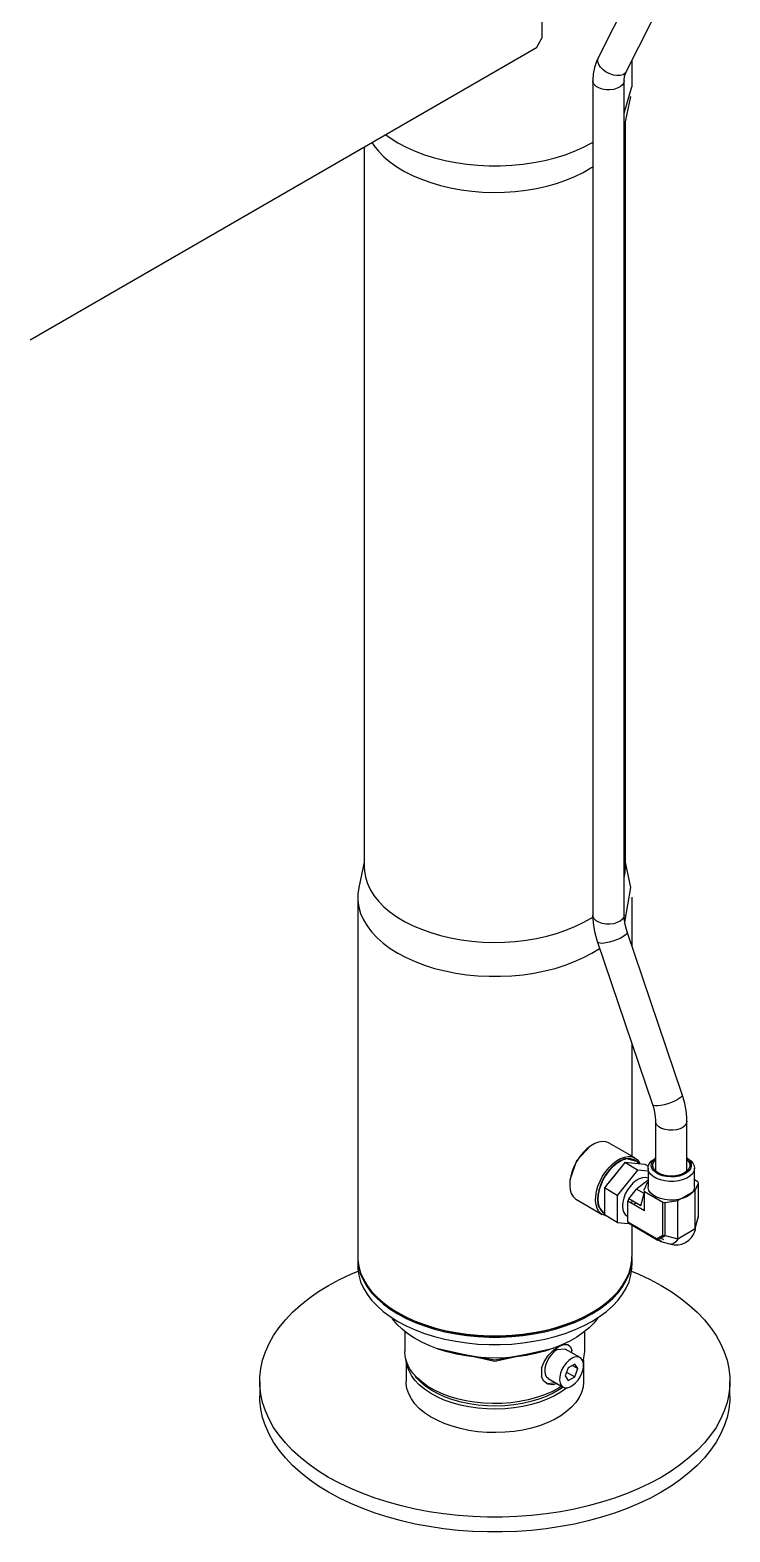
# Model space of a CAD drawing. Extents: x 0 to 258, y 0 to 184.
# Drawn here: x 93.63 to 107.02, y 49.97 to 78.72 of the extents above; entities that cross this region are included whole.
import ezdxf

# ---------------------------------------------------------------- set-up
doc = ezdxf.new("R2010")
doc.units = 0

msp = doc.modelspace()

# ---------------------------------------------------------------- linework, layer by layer
for p, q in [((103.425886, 92.113875), (103.425886, 78.559288)), ((105.719291, 80.603721), (104.503003, 78.186755)), ((105.039048, 77.917145), (106.255337, 80.333847)), ((103.319785, 78.375668), (103.425852, 78.559381)), ((103.319788, 78.375668), (93.627584, 72.780531)), ((104.431407, 77.997793), (104.40733, 77.876056)), ((104.470753, 78.115564), (104.431407, 77.997793)), ((104.503133, 78.186867), (104.470753, 78.115564)), ((104.492941, 78.15577), (104.503022, 78.186848)), ((104.494264, 78.107489), (104.492941, 78.15577)), ((104.512864, 78.055721), (104.494264, 78.107489)), ((104.547697, 78.00372), (104.512864, 78.055721)), ((104.596568, 77.954748), (104.547697, 78.00372)), ((104.656406, 77.911888), (104.596568, 77.954748)), ((104.723451, 77.877834), (104.656406, 77.911888)), ((105.012797, 77.848912), (105.039202, 77.917151)), ((105.039091, 77.917151), (105.018506, 77.888875)), ((105.14938, 77.63219), (105.14938, 78.13622)), ((104.402329, 77.717203), (104.398625, 77.744394)), ((104.398731, 77.757665), (104.398644, 77.74433)), ((104.40733, 77.876056), (104.398731, 77.757665)), ((104.398758, 77.744373), (104.398758, 61.774407)), ((104.423311, 77.675515), (104.402329, 77.717203)), ((104.461591, 77.638148), (104.423311, 77.675515)), ((104.514764, 77.607451), (104.461591, 77.638148)), ((104.793489, 77.854709), (104.723451, 77.877834)), ((104.862122, 77.843994), (104.793489, 77.854709)), ((104.925037, 77.846375), (104.862122, 77.843994)), ((104.923669, 77.629811), (104.86726, 77.601101)), ((104.965939, 77.665715), (104.923669, 77.629811)), ((104.978282, 77.861641), (104.925037, 77.846375)), ((104.991418, 77.706561), (104.965939, 77.665715)), ((105.018506, 77.888875), (104.978282, 77.861641)), ((104.998641, 77.744304), (104.991418, 77.706561)), ((104.998567, 61.774407), (104.998567, 77.744373)), ((104.998641, 77.744341), (104.999964, 77.775895)), ((104.998641, 77.126243), (105.149287, 77.632216)), ((104.999964, 77.775895), (105.012797, 77.848912)), ((104.579492, 77.585358), (104.514764, 77.607451)), ((104.651707, 77.57324), (104.579492, 77.585358)), ((104.72687, 77.571918), (104.651707, 77.57324)), ((104.800257, 77.58139), (104.72687, 77.571918)), ((104.86726, 77.601101), (104.800257, 77.58139)), ((105.004917, 76.873365), (105.128742, 77.443277)), ((104.998567, 76.847172), (105.004917, 76.873365)), ((105.024232, 62.696744), (105.024232, 76.963059)), ((100.024407, 76.473316), (100.024407, 62.696744)), ((100.17483, 76.560126), (100.209618, 76.508058)), ((100.209618, 76.508058), (100.296777, 76.398156)), ((100.438363, 76.712261), (100.521199, 76.65283)), ((100.521199, 76.65283), (100.668137, 76.560684)), ((100.668137, 76.560684), (100.827758, 76.475856)), ((100.827758, 76.475856), (100.998967, 76.398928)), ((104.049617, 76.398928), (104.220823, 76.475856)), ((104.220823, 76.475856), (104.380443, 76.560684)), ((104.380443, 76.560684), (104.398646, 76.571294)), ((100.296777, 76.398156), (100.399562, 76.292852)), ((100.399562, 76.292852), (100.517251, 76.192882)), ((100.517251, 76.192882), (100.649016, 76.098947)), ((100.998967, 76.398928), (101.180595, 76.330425)), ((101.180595, 76.330425), (101.371402, 76.270815)), ((101.371402, 76.270815), (101.570082, 76.220504)), ((101.570082, 76.220504), (101.775285, 76.179838)), ((103.273298, 76.179838), (103.478498, 76.220504)), ((103.478498, 76.220504), (103.677182, 76.270815)), ((103.677182, 76.270815), (103.867988, 76.330425)), ((103.867988, 76.330425), (104.049617, 76.398928)), ((100.649016, 76.098947), (100.793936, 76.011706)), ((100.793936, 76.011706), (100.950992, 75.931773)), ((100.950992, 75.931773), (101.119085, 75.859708)), ((101.775285, 76.179838), (101.985602, 76.149091)), ((101.985602, 76.149091), (102.199599, 76.12848)), ((102.199599, 76.12848), (102.415814, 76.118134)), ((102.415814, 76.118134), (102.632769, 76.118134)), ((102.632769, 76.118134), (102.848984, 76.12848)), ((102.848984, 76.12848), (103.062981, 76.149091)), ((103.062981, 76.149091), (103.273298, 76.179838)), ((103.885887, 75.842958), (104.056557, 75.912974)), ((104.056557, 75.912974), (104.216478, 75.990992)), ((104.216478, 75.990992), (104.364531, 76.07646)), ((104.364531, 76.07646), (104.398641, 76.098315)), ((101.119085, 75.859708), (101.297033, 75.796013)), ((101.297033, 75.796013), (101.48359, 75.741138)), ((101.48359, 75.741138), (101.677447, 75.695468)), ((101.677447, 75.695468), (101.877245, 75.659324)), ((101.877245, 75.659324), (102.081579, 75.632945)), ((102.081579, 75.632945), (102.28902, 75.616541)), ((102.28902, 75.616541), (102.498112, 75.610217)), ((102.498112, 75.610217), (102.707387, 75.614001)), ((102.707387, 75.614001), (102.915376, 75.627891)), ((102.915376, 75.627891), (103.120623, 75.651783)), ((103.120623, 75.651783), (103.321688, 75.685504)), ((103.321688, 75.685504), (103.517159, 75.728822)), ((103.517159, 75.728822), (103.705667, 75.781429)), ((103.705667, 75.781429), (103.885887, 75.842958)), ((100.024407, 62.787231), (99.919897, 62.306748)), ((100.024293, 62.696815), (100.027733, 62.621282)), ((105.017586, 62.591117), (105.024306, 62.696815)), ((105.128742, 62.306748), (105.024232, 62.787231)), ((100.027733, 62.621282), (100.047444, 62.500947)), ((100.047444, 62.500947), (100.084523, 62.381988)), ((104.998641, 62.49062), (105.017586, 62.591117)), ((99.899259, 62.117836), (99.899259, 55.238678)), ((99.919508, 62.305283), (99.901595, 62.180466)), ((99.901595, 62.180466), (99.901595, 62.05522)), ((99.919772, 62.30687), (99.919508, 62.305283)), ((100.084523, 62.381988), (100.138715, 62.265233)), ((100.138715, 62.265233), (100.209639, 62.15151)), ((100.209639, 62.15151), (100.296798, 62.041607)), ((105.013604, 61.637065), (105.128811, 62.30687)), ((105.14938, 61.181477), (105.14938, 62.117836)), ((99.901595, 62.05522), (99.919508, 61.9304)), ((99.919508, 61.9304), (99.955218, 61.806864)), ((100.296798, 62.041607), (100.399583, 61.936303)), ((100.399583, 61.936303), (100.517272, 61.836333)), ((100.517272, 61.836333), (100.649037, 61.742398)), ((99.955218, 61.806864), (100.008476, 61.685449)), ((100.008476, 61.685449), (100.078924, 61.56699)), ((100.078924, 61.56699), (100.166073, 61.452293)), ((100.649037, 61.742398), (100.793957, 61.655157)), ((100.793957, 61.655157), (100.951014, 61.575224)), ((100.951014, 61.575224), (101.119106, 61.503157)), ((103.885908, 61.486433), (104.056578, 61.556452)), ((104.056578, 61.556452), (104.2165, 61.634469)), ((104.2165, 61.634469), (104.364552, 61.719938)), ((104.364552, 61.719938), (104.403025, 61.74465)), ((104.402329, 61.747272), (104.398625, 61.774365)), ((104.398641, 61.77441), (104.400493, 61.702121)), ((104.400493, 61.702121), (104.413961, 61.568509)), ((104.423311, 61.705584), (104.402329, 61.747272)), ((104.413961, 61.568509), (104.439678, 61.433013)), ((104.461591, 61.668217), (104.423311, 61.705584)), ((104.514764, 61.63752), (104.461591, 61.668217)), ((104.579492, 61.615427), (104.514764, 61.63752)), ((104.651707, 61.60331), (104.579492, 61.615427)), ((104.72687, 61.601987), (104.651707, 61.60331)), ((104.800257, 61.611459), (104.72687, 61.601987)), ((104.86726, 61.63117), (104.800257, 61.611459)), ((104.923669, 61.65988), (104.86726, 61.63117)), ((104.965939, 61.695784), (104.923669, 61.65988)), ((104.991418, 61.73663), (104.965939, 61.695784)), ((104.998641, 61.77441), (104.991418, 61.73663)), ((104.998734, 61.761197), (104.99861, 61.774399)), ((105.003814, 61.685799), (104.998734, 61.761197)), ((105.017969, 61.597391), (105.003814, 61.685799)), ((105.041596, 61.502966), (105.017969, 61.597391)), ((100.166073, 61.452293), (100.269331, 61.342142)), ((100.269331, 61.342142), (100.387997, 61.237291)), ((100.387997, 61.237291), (100.521254, 61.138456)), ((101.119106, 61.503157), (101.297054, 61.439464)), ((101.297054, 61.439464), (101.483611, 61.384589)), ((101.483611, 61.384589), (101.677469, 61.33892)), ((101.677469, 61.33892), (101.877266, 61.302775)), ((101.877266, 61.302775), (102.081601, 61.276396)), ((102.081601, 61.276396), (102.289042, 61.259992)), ((102.289042, 61.259992), (102.498134, 61.253668)), ((102.498134, 61.253668), (102.707408, 61.257478)), ((102.707408, 61.257478), (102.915397, 61.271369)), ((102.915397, 61.271369), (103.120644, 61.295261)), ((103.120644, 61.295261), (103.321709, 61.328982)), ((103.321709, 61.328982), (103.51718, 61.372299)), ((103.51718, 61.372299), (103.705688, 61.424904)), ((103.705688, 61.424904), (103.885908, 61.486433)), ((104.439678, 61.433013), (104.477021, 61.29702)), ((104.477021, 61.29702), (104.488954, 61.260579)), ((104.48898, 61.260587), (105.542021, 58.14962)), ((104.489446, 61.259489), (104.489182, 61.260548)), ((104.505744, 61.244011), (104.489446, 61.259489)), ((104.538849, 61.235624), (104.505744, 61.244011)), ((104.58668, 61.23483), (104.538849, 61.235624)), ((104.646233, 61.241709), (104.58668, 61.23483)), ((104.713762, 61.255812), (104.646233, 61.241709)), ((104.78503, 61.276264), (104.713762, 61.255812)), ((104.855558, 61.30177), (104.78503, 61.276264)), ((104.92091, 61.330723), (104.855558, 61.30177)), ((104.976983, 61.361309), (104.92091, 61.330723)), ((105.02025, 61.391609), (104.976983, 61.361309)), ((105.047999, 61.419718), (105.02025, 61.391609)), ((105.057418, 61.452923), (105.041596, 61.502966)), ((105.058477, 61.443874), (105.047999, 61.419718)), ((106.110345, 58.341972), (105.057305, 61.452939)), ((105.057418, 61.452923), (105.058477, 61.443874)), ((100.521254, 61.138456), (100.668193, 61.046309)), ((100.668193, 61.046309), (100.827813, 60.961481)), ((100.827813, 60.961481), (100.999022, 60.884554)), ((104.049672, 60.884554), (104.220878, 60.961481)), ((104.220878, 60.961481), (104.380499, 61.046309)), ((104.380499, 61.046309), (104.52744, 61.138456)), ((104.52744, 61.138456), (104.529821, 61.140043)), ((100.999022, 60.884554), (101.18065, 60.816051)), ((101.18065, 60.816051), (101.371457, 60.75644)), ((101.371457, 60.75644), (101.570138, 60.70613)), ((101.570138, 60.70613), (101.77534, 60.665463)), ((101.77534, 60.665463), (101.985657, 60.634716)), ((103.063037, 60.634716), (103.273354, 60.665463)), ((103.273354, 60.665463), (103.478554, 60.70613)), ((103.478554, 60.70613), (103.677237, 60.75644)), ((103.677237, 60.75644), (103.868044, 60.816051)), ((103.868044, 60.816051), (104.049672, 60.884554)), ((101.985657, 60.634716), (102.199655, 60.614105)), ((102.199655, 60.614105), (102.415869, 60.60376)), ((102.415869, 60.60376), (102.632825, 60.60376)), ((102.632825, 60.60376), (102.849039, 60.614105)), ((102.849039, 60.614105), (103.063037, 60.634716)), ((105.14938, 57.159815), (105.14938, 59.309817)), ((105.541944, 58.149657), (105.557766, 58.099614)), ((105.542304, 58.14857), (105.542039, 58.149628)), ((105.558602, 58.133092), (105.542304, 58.14857)), ((105.557766, 58.099614), (105.581367, 58.00519)), ((105.591707, 58.124705), (105.558602, 58.133092)), ((105.639538, 58.123911), (105.591707, 58.124705)), ((105.69909, 58.13079), (105.639538, 58.123911)), ((105.76662, 58.144892), (105.69909, 58.13079)), ((105.837888, 58.165344), (105.76662, 58.144892)), ((105.908413, 58.19085), (105.837888, 58.165344)), ((105.973765, 58.219804), (105.908413, 58.19085)), ((106.029838, 58.250389), (105.973765, 58.219804)), ((106.073108, 58.280689), (106.029838, 58.250389)), ((106.100857, 58.308799), (106.073108, 58.280689)), ((106.111335, 58.332955), (106.100857, 58.308799)), ((106.110276, 58.342004), (106.111335, 58.332955)), ((106.122341, 58.30556), (106.110409, 58.342004)), ((106.159684, 58.169567), (106.122341, 58.30556)), ((106.185402, 58.034074), (106.159684, 58.169567)), ((105.581367, 58.00519), (105.595522, 57.916782)), ((105.595522, 57.916782), (105.600602, 57.841384)), ((105.600602, 57.841384), (105.600726, 57.828181)), ((105.604407, 57.801032), (105.600703, 57.827538)), ((105.600758, 57.828152), (105.600758, 56.874595)), ((105.625388, 57.759345), (105.604407, 57.801032)), ((106.193496, 57.790391), (106.168016, 57.749544)), ((106.198869, 57.90046), (106.185402, 58.034074)), ((106.200719, 57.828723), (106.193496, 57.790391)), ((106.200721, 57.82817), (106.198869, 57.90046)), ((106.200832, 56.874595), (106.200832, 57.828152)), ((105.663668, 57.721977), (105.625388, 57.759345)), ((105.716841, 57.691283), (105.663668, 57.721977)), ((105.781569, 57.669191), (105.716841, 57.691283)), ((105.853784, 57.657073), (105.781569, 57.669191)), ((105.928947, 57.65575), (105.853784, 57.657073)), ((106.002334, 57.665222), (105.928947, 57.65575)), ((106.069337, 57.684933), (106.002334, 57.665222)), ((106.125746, 57.71364), (106.069337, 57.684933)), ((106.168016, 57.749544), (106.125746, 57.71364)), ((104.3559, 57.357009), (104.089401, 57.074066)), ((104.216095, 57.231845), (104.150655, 57.151854)), ((104.286773, 57.301481), (104.216095, 57.231845)), ((104.360652, 57.358761), (104.286773, 57.301481)), ((104.435611, 57.402033), (104.360652, 57.358761)), ((104.509491, 57.430055), (104.435611, 57.402033)), ((104.580169, 57.442014), (104.509491, 57.430055)), ((104.645608, 57.437569), (104.580169, 57.442014)), ((104.703928, 57.416852), (104.645608, 57.437569)), ((104.710595, 57.413148), (104.703928, 57.416852)), ((105.205471, 57.127536), (104.710701, 57.413021)), ((104.089401, 57.074066), (103.960277, 56.707452)), ((104.042811, 56.970242), (104.00351, 56.873843)), ((104.092336, 57.063806), (104.042811, 56.970242)), ((104.150655, 57.151854), (104.092336, 57.063806)), ((104.645627, 56.866073), (104.711069, 56.946067)), ((104.941682, 56.952911), (104.688741, 56.638058)), ((104.94179, 56.952782), (104.688838, 56.638113)), ((104.765665, 56.952528), (104.698641, 56.877743)), ((104.76869, 56.944601), (104.70306, 56.871375)), ((104.711069, 56.946067), (104.781744, 57.015702)), ((104.8371, 57.015869), (104.765665, 56.952528)), ((104.838635, 57.006622), (104.76869, 56.944601)), ((104.781744, 57.015702), (104.855624, 57.072982)), ((104.910773, 57.065843), (104.8371, 57.015869)), ((104.910773, 57.055554), (104.838635, 57.006622)), ((104.855624, 57.072982), (104.930583, 57.116254)), ((104.984446, 57.10093), (104.910773, 57.065843)), ((104.982912, 57.08991), (104.910773, 57.055554)), ((104.930583, 57.116254), (105.004462, 57.144276)), ((105.00968, 57.037313), (104.941682, 56.952911)), ((105.052857, 57.108642), (104.982912, 57.08991)), ((105.025565, 57.113841), (104.984446, 57.10093)), ((105.004462, 57.144276), (105.07514, 57.156236)), ((105.257329, 56.894439), (105.00968, 57.037313)), ((105.077678, 57.031228), (105.00968, 57.037313)), ((105.26542, 57.049556), (105.025565, 57.113841)), ((105.118484, 57.111288), (105.052857, 57.108642)), ((105.07514, 57.156236), (105.14058, 57.151791)), ((105.330619, 57.008738), (105.077678, 57.031228)), ((105.330698, 57.008648), (105.077746, 57.03127)), ((105.177804, 57.097556), (105.118484, 57.111288)), ((105.14058, 57.151791), (105.198899, 57.131074)), ((105.2045, 57.084724), (105.177804, 57.097556)), ((105.198899, 57.131074), (105.248424, 57.094686)), ((105.303367, 57.027524), (105.204413, 57.084674)), ((105.248424, 57.094686), (105.287725, 57.043666)), ((105.270532, 57.02346), (105.249789, 57.04886)), ((105.277226, 57.013432), (105.270532, 57.02346)), ((105.287725, 57.043666), (105.293731, 57.032818)), ((105.398617, 57.002653), (105.330619, 57.008738)), ((105.459735, 56.967463), (105.398617, 57.002653)), ((105.455767, 56.933332), (105.455767, 56.576145)), ((105.456997, 56.913764), (105.459378, 56.965725)), ((105.459378, 56.965725), (105.479725, 57.016358)), ((105.479725, 57.016358), (105.517319, 57.063589)), ((105.517319, 57.063589), (105.570612, 57.105486)), ((105.518245, 56.978309), (105.524966, 57.025899)), ((105.529411, 56.930996), (105.518245, 56.978309)), ((105.524966, 57.025899), (105.549254, 57.071542)), ((105.557935, 56.886178), (105.529411, 56.930996)), ((105.547884, 57.007238), (105.565585, 57.051979)), ((105.547884, 56.961346), (105.547884, 57.007238)), ((105.565585, 56.916605), (105.547884, 56.961346)), ((105.549254, 57.071542), (105.589961, 57.113108)), ((105.565585, 57.051979), (105.600076, 57.093326)), ((105.570612, 57.105486), (105.58609, 57.114879)), ((105.600758, 57.123303), (105.585942, 57.114836)), ((105.589961, 57.113108), (105.600623, 57.121258)), ((105.600076, 57.093326), (105.600605, 57.093855)), ((106.200721, 57.121268), (106.222999, 57.103197)), ((106.200721, 57.093855), (106.20125, 57.093326)), ((106.215384, 57.114836), (106.200832, 57.123303)), ((106.20125, 57.093326), (106.235742, 57.051979)), ((106.215384, 57.114902), (106.272283, 57.074617)), ((106.222999, 57.103197), (106.259747, 57.060419)), ((106.235742, 57.051979), (106.253442, 57.007238)), ((106.253442, 56.961346), (106.235742, 56.916605)), ((106.253442, 57.007238), (106.253442, 56.961346)), ((106.259747, 57.060419), (106.279723, 57.014083)), ((106.28184, 56.966352), (106.266256, 56.91946)), ((106.272283, 57.074617), (106.313971, 57.028545)), ((106.279723, 57.014083), (106.28184, 56.966352)), ((106.313971, 57.028545), (106.338736, 56.978571)), ((106.345562, 56.926744), (106.334185, 56.87518)), ((106.338736, 56.978571), (106.345562, 56.926744)), ((106.345824, 56.576145), (106.345824, 56.933332)), ((103.959767, 56.683659), (103.956592, 56.595341)), ((103.975562, 56.777392), (103.959767, 56.683659)), ((104.00351, 56.873843), (103.975562, 56.777392)), ((104.498482, 56.588065), (104.537783, 56.68446)), ((104.537783, 56.68446), (104.587307, 56.778027)), ((104.585768, 56.703214), (104.54335, 56.608774)), ((104.592541, 56.700481), (104.551004, 56.608006)), ((104.638062, 56.793789), (104.585768, 56.703214)), ((104.587307, 56.778027), (104.645627, 56.866073)), ((104.643743, 56.789169), (104.592541, 56.700481)), ((104.688741, 56.638058), (104.620743, 56.553656)), ((104.698641, 56.877743), (104.638062, 56.793789)), ((104.70306, 56.871375), (104.643743, 56.789169)), ((104.8629, 56.854643), (104.704954, 56.658161)), ((105.257329, 56.894439), (104.868392, 56.410781)), ((105.167107, 56.64422), (105.111401, 56.583421)), ((105.226752, 56.693292), (105.167107, 56.64422)), ((105.28773, 56.728495), (105.226752, 56.693292)), ((105.455722, 56.702568), (105.238507, 56.529991)), ((105.455767, 56.876712), (105.257329, 56.894439)), ((105.347378, 56.748286), (105.28773, 56.728495)), ((105.403083, 56.751805), (105.347378, 56.748286)), ((105.442273, 56.647583), (105.377979, 56.510529)), ((105.452414, 56.738893), (105.403083, 56.751805)), ((105.455767, 56.671924), (105.442273, 56.647583)), ((105.455722, 56.737305), (105.452414, 56.738893)), ((105.472872, 56.862599), (105.456997, 56.913764)), ((105.506273, 56.814328), (105.472872, 56.862599)), ((105.555821, 56.770929), (105.506273, 56.814328)), ((105.619488, 56.734173), (105.555821, 56.770929)), ((105.602481, 56.845946), (105.557935, 56.886178)), ((105.600076, 56.875259), (105.565585, 56.916605)), ((105.64964, 56.839381), (105.600076, 56.875259)), ((105.660967, 56.812182), (105.602481, 56.845946)), ((105.694669, 56.705571), (105.619488, 56.734173)), ((105.711793, 56.810767), (105.64964, 56.839381)), ((105.730655, 56.786465), (105.660967, 56.812182)), ((105.778285, 56.686283), (105.694669, 56.705571)), ((105.783416, 56.79087), (105.711793, 56.810767)), ((105.808294, 56.770008), (105.730655, 56.786465)), ((105.866913, 56.677102), (105.778285, 56.686283)), ((105.860917, 56.780657), (105.783416, 56.79087)), ((105.890246, 56.763552), (105.808294, 56.770008)), ((105.940411, 56.780657), (105.860917, 56.780657)), ((105.956924, 56.678425), (105.866913, 56.677102)), ((105.972685, 56.767415), (105.890246, 56.763552)), ((106.017913, 56.79087), (105.940411, 56.780657)), ((106.044633, 56.690173), (105.956924, 56.678425)), ((106.051753, 56.781438), (105.972685, 56.767415)), ((106.089536, 56.810767), (106.017913, 56.79087)), ((106.12645, 56.711868), (106.044633, 56.690173)), ((106.123754, 56.804933), (106.051753, 56.781438)), ((106.151686, 56.839381), (106.089536, 56.810767)), ((106.18532, 56.836818), (106.123754, 56.804933)), ((106.199023, 56.742631), (106.12645, 56.711868)), ((106.20125, 56.875259), (106.151686, 56.839381)), ((106.233572, 56.875598), (106.18532, 56.836818)), ((106.259385, 56.781202), (106.199023, 56.742631)), ((106.235742, 56.916605), (106.20125, 56.875259)), ((106.266256, 56.91946), (106.233572, 56.875598)), ((106.305062, 56.825996), (106.259385, 56.781202)), ((106.334185, 56.87518), (106.305062, 56.825996)), ((106.410647, 56.669543), (106.345824, 56.706849)), ((106.359318, 56.504443), (106.423611, 56.641497)), ((106.423492, 56.641524), (106.410581, 56.669472)), ((106.423611, 56.010731), (106.423611, 56.641497)), ((103.956592, 56.595341), (103.966117, 56.514979)), ((103.966117, 56.514979), (103.988051, 56.444886)), ((103.988051, 56.444886), (104.021798, 56.387077)), ((104.021798, 56.387077), (104.06637, 56.343214)), ((104.451563, 56.309562), (104.454738, 56.39788)), ((104.454738, 56.39788), (104.470534, 56.491614)), ((104.470534, 56.491614), (104.498482, 56.588065)), ((104.492941, 56.419793), (104.486485, 56.330996)), ((104.512097, 56.513331), (104.492941, 56.419793)), ((104.50167, 56.422962), (104.495346, 56.336018)), ((104.520402, 56.514553), (104.50167, 56.422962)), ((104.54335, 56.608774), (104.512097, 56.513331)), ((104.551004, 56.608006), (104.520402, 56.514553)), ((104.868392, 56.410781), (104.620743, 56.553656)), ((104.620743, 56.553656), (104.620743, 56.462904)), ((104.620743, 56.462904), (104.620743, 56.12556)), ((104.620859, 56.462904), (104.620859, 56.125619)), ((104.868392, 56.410781), (104.868392, 55.892198)), ((104.990778, 56.359087), (104.97194, 56.281241)), ((105.021266, 56.43767), (104.990778, 56.359087)), ((105.06207, 56.513553), (105.021266, 56.43767)), ((105.111401, 56.583421), (105.06207, 56.513553)), ((105.087732, 56.342783), (105.238544, 56.530108)), ((105.38089, 56.447822), (105.238544, 56.530108)), ((105.316596, 56.210756), (105.38089, 56.447822)), ((105.37795, 56.510505), (105.390862, 56.482557)), ((105.389319, 56.483488), (105.380879, 56.447799)), ((105.384858, 56.466872), (105.390944, 56.474281)), ((105.390944, 56.482483), (105.738871, 56.281664)), ((105.390944, 56.111802), (105.390944, 56.482483)), ((105.457013, 56.5565), (105.45569, 56.576)), ((105.472888, 56.505338), (105.457013, 56.5565)), ((105.506289, 56.457067), (105.472888, 56.505338)), ((105.555837, 56.413665), (105.506289, 56.457067)), ((105.619504, 56.376912), (105.555837, 56.413665)), ((105.694685, 56.348308), (105.619504, 56.376912)), ((105.778301, 56.329019), (105.694685, 56.348308)), ((106.024758, 56.311316), (106.359241, 56.504409)), ((106.126466, 56.354631), (106.044649, 56.332935)), ((106.199039, 56.385397), (106.126466, 56.354631)), ((106.259401, 56.423965), (106.199039, 56.385397)), ((106.305078, 56.468759), (106.259401, 56.423965)), ((106.334201, 56.517945), (106.305078, 56.468759)), ((106.345578, 56.569507), (106.334201, 56.517945)), ((106.345721, 56.576016), (106.345578, 56.569507)), ((106.359318, 55.7734), (106.359318, 56.504443)), ((104.06637, 56.343214), (104.085658, 56.33062)), ((104.085756, 56.330612), (104.580526, 56.044863)), ((104.461088, 56.2292), (104.451563, 56.309562)), ((104.483022, 56.159107), (104.461088, 56.2292)), ((104.51677, 56.101298), (104.483022, 56.159107)), ((104.486485, 56.330996), (104.492941, 56.249645)), ((104.492941, 56.249645), (104.503869, 56.202297)), ((104.495346, 56.336018), (104.50167, 56.25636)), ((104.50167, 56.25636), (104.520402, 56.186407)), ((104.503871, 56.2023), (104.620859, 56.050861)), ((104.561341, 56.057436), (104.51677, 56.101298)), ((104.520402, 56.186407), (104.551004, 56.128288)), ((104.551004, 56.128288), (104.592541, 56.083769)), ((104.592541, 56.083769), (104.617041, 56.067021)), ((104.617039, 56.067088), (104.620743, 56.064971)), ((104.620743, 56.12556), (104.620743, 56.035073)), ((104.97194, 56.281241), (104.965563, 56.207531)), ((104.965563, 56.207531), (104.97194, 56.141181)), ((104.97194, 56.141181), (104.990778, 56.08509)), ((104.990778, 56.08509), (105.021266, 56.041711)), ((105.06974, 55.895373), (105.06974, 56.297275)), ((105.390944, 56.111802), (105.06974, 56.297275)), ((105.087623, 56.342849), (105.06987, 56.297195)), ((105.316596, 56.210756), (105.087732, 56.342783)), ((105.139286, 56.273351), (105.135105, 56.25954)), ((105.149287, 56.30258), (105.139286, 56.273351)), ((105.191977, 56.226631), (105.222669, 56.264996)), ((105.366073, 56.12609), (105.390944, 56.153606)), ((105.738831, 56.281678), (105.787244, 56.274216)), ((105.738871, 55.650898), (105.738871, 56.281664)), ((105.866929, 56.319865), (105.778301, 56.329019)), ((105.787289, 56.274256), (106.024885, 56.311298)), ((105.787289, 55.64349), (105.787289, 56.274256)), ((105.95694, 56.321188), (105.866929, 56.319865)), ((106.044649, 56.332935), (105.95694, 56.321188)), ((106.024885, 55.580519), (106.024885, 56.311298)), ((104.615459, 56.028781), (104.561341, 56.057436)), ((104.646256, 56.020315), (104.615459, 56.028781)), ((104.868392, 55.892198), (104.620743, 56.035073)), ((104.868392, 55.892198), (105.079001, 55.873148)), ((105.021266, 56.041711), (105.05101, 56.018666)), ((105.050955, 56.018669), (105.06974, 56.007821)), ((105.616104, 55.57999), (105.06974, 55.895373)), ((105.069872, 55.895371), (105.087626, 55.870209)), ((105.117894, 55.867592), (105.087732, 55.870238)), ((105.633831, 55.554855), (105.087732, 55.870238)), ((105.14938, 55.238678), (105.14938, 55.834519)), ((106.024758, 55.580414), (106.359241, 55.773506)), ((106.359241, 55.773506), (106.360828, 55.754192)), ((106.359318, 55.7734), (106.423611, 56.010731)), ((106.402138, 55.931843), (106.42349, 56.010657)), ((106.421087, 55.982728), (106.424897, 56.005403)), ((106.423492, 56.010657), (106.423492, 56.025738)), ((106.424897, 56.005403), (106.425162, 56.018182)), ((105.616189, 55.57999), (105.738831, 55.650814)), ((105.712941, 55.533953), (105.633831, 55.554855)), ((105.63394, 55.554831), (105.787244, 55.643361)), ((105.675106, 55.536334), (105.895504, 55.478126)), ((105.756333, 55.558294), (105.718498, 55.580255)), ((105.738831, 55.650814), (105.787244, 55.643353)), ((105.787289, 55.64349), (106.024885, 55.580519)), ((105.945092, 55.487296), (105.924745, 55.478591)), ((105.965835, 55.502325), (105.945092, 55.487296)), ((105.986393, 55.523253), (105.965835, 55.502325)), ((106.00621, 55.549526), (105.986393, 55.523253)), ((106.024758, 55.580414), (106.00621, 55.549526)), ((106.103162, 55.477885), (106.176208, 55.507516)), ((106.176208, 55.507516), (106.238438, 55.550272)), ((106.238438, 55.550272), (106.288902, 55.603115)), ((106.288902, 55.603115), (106.327671, 55.663897)), ((106.327671, 55.663897), (106.356172, 55.735086)), ((106.356172, 55.735086), (106.359214, 55.745775)), ((106.360828, 55.754192), (106.359241, 55.745778)), ((99.899259, 55.211955), (99.899259, 55.06908)), ((99.899294, 55.238615), (99.90141, 55.175991)), ((99.899394, 55.225343), (99.901511, 55.149453)), ((105.146911, 55.175991), (105.149028, 55.238615)), ((105.147041, 55.149453), (105.149157, 55.225343)), ((105.14938, 55.06908), (105.14938, 55.211955)), ((105.89543, 55.47807), (105.959038, 55.466243)), ((105.905351, 55.476475), (105.89543, 55.478062)), ((105.924745, 55.478591), (105.905351, 55.476475)), ((105.959038, 55.466243), (106.032478, 55.465185)), ((106.032478, 55.465185), (106.103162, 55.477885)), ((99.766214, 54.902893), (99.905755, 54.962919)), ((99.899294, 55.069181), (99.90141, 55.006559)), ((99.90141, 55.175991), (99.919322, 55.051173)), ((99.90141, 55.006559), (99.919322, 54.88174)), ((99.901511, 55.149453), (99.919423, 55.024636)), ((99.919322, 55.051173), (99.955033, 54.927634)), ((99.919423, 55.024636), (99.955134, 54.901097)), ((99.955033, 54.927634), (100.008291, 54.806223)), ((105.04003, 54.806223), (105.093291, 54.927634)), ((105.093291, 54.927634), (105.128999, 55.051173)), ((105.09342, 54.901097), (105.129128, 55.024636)), ((105.128999, 55.051173), (105.146911, 55.175991)), ((105.129128, 55.024636), (105.147041, 55.149453)), ((105.129128, 54.88174), (105.147041, 55.006559)), ((105.142826, 54.962919), (105.28237, 54.902893)), ((105.147041, 55.006559), (105.149157, 55.069181)), ((99.148796, 54.568185), (99.342315, 54.68715)), ((99.342315, 54.68715), (99.54839, 54.798867)), ((99.54839, 54.798867), (99.766214, 54.902893)), ((99.919322, 54.88174), (99.955033, 54.758203)), ((99.955033, 54.758203), (100.008291, 54.636789)), ((99.955134, 54.901097), (100.008392, 54.779685)), ((100.008291, 54.806223), (100.078739, 54.687761)), ((100.008291, 54.636789), (100.078739, 54.51833)), ((100.008392, 54.779685), (100.07884, 54.661223)), ((100.078739, 54.687761), (100.165887, 54.573064)), ((100.07884, 54.661223), (100.165988, 54.546526)), ((104.882434, 54.573064), (104.969585, 54.687761)), ((104.882564, 54.546526), (104.969715, 54.661223)), ((104.969585, 54.687761), (105.04003, 54.806223)), ((104.969715, 54.661223), (105.04016, 54.779685)), ((104.969715, 54.51833), (105.04016, 54.636789)), ((105.04016, 54.779685), (105.09342, 54.901097)), ((105.04016, 54.636789), (105.09342, 54.758203)), ((105.09342, 54.758203), (105.129128, 54.88174)), ((105.28237, 54.902893), (105.50019, 54.798867)), ((105.50019, 54.798867), (105.706266, 54.68715)), ((105.706266, 54.68715), (105.899787, 54.568185)), ((98.802433, 54.31041), (98.968596, 54.442439)), ((98.968596, 54.442439), (99.148796, 54.568185)), ((100.078739, 54.51833), (100.165887, 54.403633)), ((100.165887, 54.573064), (100.269146, 54.462916)), ((100.165887, 54.403633), (100.269146, 54.293482)), ((100.165988, 54.546526), (100.269247, 54.436378)), ((100.269146, 54.462916), (100.387812, 54.358061)), ((100.269247, 54.436378), (100.387912, 54.331526)), ((100.387812, 54.358061), (100.521069, 54.259226)), ((104.527255, 54.259226), (104.660512, 54.358061)), ((104.660512, 54.358061), (104.779175, 54.462916)), ((104.660642, 54.331526), (104.779305, 54.436378)), ((104.779175, 54.462916), (104.882434, 54.573064)), ((104.779305, 54.436378), (104.882564, 54.546526)), ((104.779305, 54.293482), (104.882564, 54.403633)), ((104.882564, 54.403633), (104.969715, 54.51833)), ((105.899787, 54.568185), (106.079984, 54.442439)), ((106.079984, 54.442439), (106.24615, 54.31041)), ((98.514768, 54.029608), (98.650957, 54.172618)), ((98.650957, 54.172618), (98.802433, 54.31041)), ((100.269146, 54.293482), (100.387812, 54.18863)), ((100.387812, 54.18863), (100.521069, 54.089795)), ((100.387912, 54.331526), (100.521169, 54.232689)), ((100.521069, 54.259226), (100.668008, 54.16708)), ((100.521069, 54.089795), (100.668008, 53.997646)), ((100.521169, 54.232689), (100.668108, 54.140542)), ((100.565709, 54.048266), (100.549887, 54.070597)), ((100.648788, 53.947421), (100.565709, 54.048266)), ((100.667873, 54.167382), (100.6856, 54.157063)), ((100.668008, 54.16708), (100.827628, 54.082252)), ((100.668108, 54.140542), (100.827728, 54.055714)), ((100.685518, 54.157044), (100.685782, 54.156872)), ((100.685782, 54.156872), (100.843881, 54.072851)), ((100.827628, 54.082252), (100.998837, 54.005325)), ((100.827728, 54.055714), (100.998938, 53.978787)), ((100.843881, 54.072851), (101.013458, 53.996657)), ((104.035054, 53.996657), (104.204633, 54.072851)), ((104.049487, 54.005325), (104.220693, 54.082252)), ((104.049587, 53.978787), (104.220794, 54.055714)), ((104.204633, 54.072851), (104.362732, 54.156872)), ((104.220693, 54.082252), (104.380314, 54.16708)), ((104.220794, 54.055714), (104.380414, 54.140542)), ((104.362732, 54.156872), (104.362997, 54.157044)), ((104.363039, 54.157063), (104.380766, 54.167382)), ((104.380314, 54.16708), (104.527255, 54.259226)), ((104.380443, 54.140542), (104.527385, 54.232689)), ((104.380443, 53.997646), (104.527385, 54.089795)), ((104.498706, 54.070576), (104.422049, 53.972199)), ((104.527385, 54.232689), (104.660642, 54.331526)), ((104.527385, 54.089795), (104.660642, 54.18863)), ((104.660642, 54.18863), (104.779305, 54.293482)), ((106.24615, 54.31041), (106.397624, 54.172618)), ((106.397624, 54.172618), (106.533815, 54.029608)), ((98.290333, 53.730206), (98.394401, 53.881942)), ((98.394401, 53.881942), (98.514768, 54.029608)), ((100.747406, 53.851356), (100.648788, 53.947421)), ((100.668008, 53.997646), (100.827628, 53.912821)), ((100.860748, 53.760863), (100.747406, 53.851356)), ((100.79937, 53.807813), (100.79937, 53.421787)), ((100.827628, 53.912821), (100.998837, 53.835893)), ((100.987875, 53.676699), (100.860748, 53.760863)), ((100.998837, 54.005325), (101.180465, 53.936821)), ((100.998837, 53.835893), (101.180465, 53.76739)), ((100.998938, 53.978787), (101.180566, 53.910284)), ((101.013458, 53.996657), (101.193356, 53.928807)), ((101.180465, 53.936821), (101.371272, 53.877211)), ((101.180465, 53.76739), (101.371272, 53.70778)), ((101.180566, 53.910284), (101.371372, 53.850673)), ((101.193356, 53.928807), (101.382347, 53.869763)), ((101.371272, 53.877211), (101.569953, 53.8269)), ((101.371372, 53.850673), (101.570053, 53.800363)), ((101.382347, 53.869763), (101.579136, 53.819931)), ((101.569953, 53.8269), (101.775155, 53.786234)), ((101.570053, 53.800363), (101.775256, 53.759696)), ((101.579136, 53.819931), (101.782384, 53.779654)), ((101.775155, 53.786234), (101.985472, 53.755487)), ((101.782384, 53.779654), (101.990698, 53.7492)), ((103.057817, 53.7492), (103.266131, 53.779654)), ((103.062852, 53.755487), (103.273169, 53.786234)), ((103.266131, 53.779654), (103.469375, 53.819931)), ((103.273169, 53.786234), (103.478369, 53.8269)), ((103.273269, 53.759696), (103.478469, 53.800363)), ((103.469375, 53.819931), (103.666167, 53.869763)), ((103.478369, 53.8269), (103.677052, 53.877211)), ((103.478469, 53.800363), (103.677152, 53.850673)), ((103.666167, 53.869763), (103.855156, 53.928807)), ((103.677052, 53.877211), (103.867859, 53.936821)), ((103.677052, 53.70778), (103.867859, 53.76739)), ((103.677152, 53.850673), (103.867959, 53.910284)), ((103.855156, 53.928807), (104.035054, 53.996657)), ((103.867859, 53.936821), (104.049487, 54.005325)), ((103.867859, 53.76739), (104.049487, 53.835893)), ((103.867959, 53.910284), (104.049587, 53.978787)), ((104.049487, 53.835893), (104.220693, 53.912821)), ((104.2175, 53.782903), (104.093723, 53.697088)), ((104.327246, 53.874861), (104.2175, 53.782903)), ((104.220693, 53.912821), (104.380314, 53.997646)), ((104.249268, 53.421787), (104.249268, 53.807813)), ((104.422049, 53.972199), (104.327246, 53.874861)), ((106.533815, 54.029608), (106.654182, 53.881942)), ((106.654182, 53.881942), (106.758248, 53.730206)), ((98.13267, 53.416926), (98.202975, 53.574996)), ((98.202975, 53.574996), (98.290333, 53.730206)), ((101.127734, 53.599555), (100.987875, 53.676699)), ((101.279165, 53.530073), (101.127734, 53.599555)), ((101.440913, 53.468827), (101.279165, 53.530073)), ((101.371272, 53.70778), (101.569953, 53.657469)), ((101.399508, 53.483345), (102.524292, 53.237697)), ((101.569953, 53.657469), (101.775155, 53.616803)), ((101.775155, 53.616803), (101.985472, 53.586056)), ((101.775256, 53.759696), (101.985573, 53.728949)), ((101.985472, 53.755487), (102.19947, 53.734876)), ((101.985472, 53.586056), (102.19947, 53.565445)), ((101.985573, 53.728949), (102.19957, 53.708338)), ((101.990698, 53.7492), (102.202655, 53.728774)), ((102.19947, 53.734876), (102.415684, 53.724531)), ((102.19947, 53.565445), (102.415684, 53.555099)), ((102.19957, 53.708338), (102.415785, 53.697993)), ((102.202655, 53.728774), (102.416811, 53.718535)), ((102.415684, 53.724531), (102.63264, 53.724531)), ((102.415684, 53.555099), (102.63264, 53.555099)), ((102.415785, 53.697993), (102.63274, 53.697993)), ((102.416811, 53.718535), (102.6317, 53.718535)), ((102.524292, 53.237697), (103.649075, 53.483345)), ((102.6317, 53.718535), (102.845856, 53.728774)), ((102.63264, 53.724531), (102.848854, 53.734876)), ((102.63264, 53.555099), (102.848854, 53.565445)), ((102.63274, 53.697993), (102.848955, 53.708338)), ((102.845856, 53.728774), (103.057817, 53.7492)), ((102.848854, 53.734876), (103.062852, 53.755487)), ((102.848854, 53.565445), (103.062852, 53.586056)), ((102.848955, 53.708338), (103.062952, 53.728949)), ((103.062852, 53.586056), (103.273169, 53.616803)), ((103.062952, 53.728949), (103.273269, 53.759696)), ((103.273169, 53.616803), (103.478369, 53.657469)), ((103.478369, 53.657469), (103.677052, 53.70778)), ((103.649001, 53.483318), (103.48039, 53.428589)), ((103.64781, 53.445377), (103.751191, 53.517838)), ((103.80829, 53.546673), (103.649001, 53.483318)), ((103.751191, 53.517838), (103.843419, 53.554906)), ((103.956944, 53.618128), (103.80829, 53.546673)), ((103.843419, 53.554906), (103.918365, 53.554113)), ((103.918365, 53.554113), (103.972438, 53.512602)), ((104.093723, 53.697088), (103.956944, 53.618128)), ((103.972438, 53.512602), (104.00024, 53.439593)), ((106.758248, 53.730206), (106.845608, 53.574996)), ((106.845608, 53.574996), (106.91591, 53.416926)), ((98.044268, 53.094709), (98.079698, 53.256618)), ((98.079698, 53.256618), (98.13267, 53.416926)), ((100.79986, 53.396503), (100.799331, 53.421718)), ((100.813116, 53.295919), (100.79986, 53.396503)), ((100.843942, 53.196627), (100.813116, 53.295919)), ((100.824241, 53.252983), (100.824241, 52.850287)), ((100.841315, 53.160815), (100.827001, 53.244095)), ((100.892014, 53.099644), (100.843942, 53.196627)), ((101.61164, 53.416326), (101.440913, 53.468827)), ((101.556356, 53.432058), (102.52429, 53.260933)), ((101.789927, 53.373006), (101.61164, 53.416326)), ((101.974302, 53.339226), (101.789927, 53.373006)), ((102.163232, 53.315255), (101.974302, 53.339226)), ((102.355156, 53.301311), (102.163232, 53.315255)), ((102.548478, 53.297501), (102.355156, 53.301311)), ((102.52429, 53.260933), (103.492225, 53.432058)), ((102.741603, 53.303851), (102.548478, 53.297501)), ((102.932925, 53.320309), (102.741603, 53.303851)), ((103.120861, 53.34674), (102.932925, 53.320309)), ((103.303855, 53.382935), (103.120861, 53.34674)), ((103.48039, 53.428589), (103.303855, 53.382935)), ((103.417147, 53.10303), (103.466788, 53.227482)), ((103.466788, 53.227482), (103.547393, 53.344531)), ((103.524358, 53.239224), (103.497678, 53.170462)), ((103.560974, 53.305182), (103.524358, 53.239224)), ((103.547393, 53.344531), (103.64781, 53.445377)), ((103.605554, 53.364777), (103.560974, 53.305182)), ((103.655695, 53.414796), (103.605554, 53.364777)), ((103.708693, 53.452544), (103.655695, 53.414796)), ((103.871179, 53.468634), (103.708693, 53.452547)), ((103.888398, 53.201495), (103.843816, 53.1419)), ((104.154018, 53.30537), (103.871179, 53.468618)), ((103.938537, 53.251514), (103.888398, 53.201495)), ((103.991535, 53.289262), (103.938537, 53.251514)), ((104.044568, 53.312699), (103.99157, 53.289257)), ((104.000296, 53.394005), (104.000296, 53.439514)), ((104.094709, 53.320584), (104.044568, 53.312699)), ((104.139289, 53.312461), (104.094709, 53.320584)), ((104.175905, 53.288781), (104.139289, 53.312461)), ((104.202585, 53.250821), (104.175905, 53.288781)), ((104.217878, 53.200627), (104.202585, 53.250821)), ((104.213616, 53.220338), (104.249289, 53.421813)), ((104.221487, 53.243987), (104.216725, 53.206945)), ((104.220974, 53.140908), (104.217878, 53.200627)), ((104.224397, 52.850287), (104.224397, 53.252983)), ((106.91591, 53.416926), (106.968882, 53.256618)), ((106.968882, 53.256618), (107.004313, 53.094709)), ((98.026514, 52.931835), (98.044268, 53.094709)), ((98.026514, 52.768637), (98.026514, 52.931835)), ((100.874909, 53.061655), (100.841315, 53.160815)), ((100.925984, 52.965011), (100.874909, 53.061655)), ((100.956832, 53.005968), (100.892014, 53.099644)), ((100.994006, 52.871912), (100.925984, 52.965011)), ((100.949654, 53.015387), (101.002306, 52.947389)), ((101.037736, 52.916555), (100.956832, 53.005968)), ((101.023472, 52.920968), (101.002253, 52.947294)), ((101.106091, 52.834106), (101.023472, 52.920968)), ((101.133893, 52.832328), (101.037736, 52.916555)), ((103.461568, 52.852092), (103.417147, 52.934695)), ((103.417155, 53.102964), (103.417155, 52.934689)), ((103.482385, 53.102599), (103.479289, 53.039298)), ((103.479289, 53.039298), (103.48855, 52.983965)), ((103.497678, 53.170462), (103.482385, 53.102599)), ((103.48855, 52.983965), (103.50969, 52.939589)), ((103.50969, 52.939589), (103.541554, 52.908559)), ((103.541554, 52.908559), (103.546237, 52.905702)), ((103.546271, 52.905585), (103.82911, 52.742338)), ((103.765227, 52.93932), (103.762131, 52.876015)), ((103.78052, 53.007182), (103.765227, 52.93932)), ((103.8072, 53.075945), (103.78052, 53.007182)), ((103.843816, 53.1419), (103.8072, 53.075945)), ((103.930181, 53.110902), (103.869062, 52.95321)), ((103.869062, 52.95321), (103.930181, 52.866162)), ((103.897373, 53.0265), (104.052683, 52.936806)), ((104.052683, 53.18181), (103.930181, 53.110902)), ((103.930181, 52.866162), (104.052683, 52.936806)), ((104.007969, 53.155881), (104.114066, 53.094498)), ((104.114066, 53.094498), (104.052683, 53.18181)), ((104.052683, 52.936806), (104.114066, 53.094498)), ((104.117834, 52.875079), (104.158709, 52.938282)), ((104.158709, 52.938282), (104.190573, 53.0061)), ((104.190573, 53.0061), (104.211713, 53.074879)), ((104.211713, 53.074879), (104.220974, 53.140908)), ((107.004313, 53.094709), (107.022066, 52.931835)), ((107.022066, 52.931835), (107.022066, 52.768637)), ((98.024424, 52.850287), (98.024424, 52.564273)), ((98.044268, 52.60576), (98.026514, 52.768637)), ((100.825562, 52.812336), (100.824239, 52.850232)), ((100.841304, 52.711704), (100.825562, 52.812336)), ((100.874898, 52.612541), (100.841304, 52.711704)), ((100.925973, 52.515897), (100.874898, 52.612541)), ((101.078246, 52.783343), (100.994006, 52.871912)), ((101.177817, 52.700245), (101.078246, 52.783343)), ((101.203743, 52.752609), (101.106091, 52.834106)), ((101.24432, 52.754149), (101.133893, 52.832328)), ((101.291659, 52.623497), (101.177817, 52.700245)), ((101.315395, 52.677337), (101.203743, 52.752609)), ((101.367877, 52.68282), (101.24432, 52.754149)), ((101.418566, 52.553912), (101.291659, 52.623497)), ((101.43986, 52.609094), (101.315395, 52.677337)), ((101.503304, 52.619071), (101.367877, 52.68282)), ((101.649206, 52.563561), (101.503304, 52.619071)), ((103.540252, 52.796373), (103.461568, 52.852092)), ((103.614391, 52.650038), (103.473545, 52.590332)), ((103.640971, 52.625442), (103.507753, 52.562948)), ((103.52348, 52.806959), (103.683148, 52.826644)), ((103.63583, 52.783726), (103.540252, 52.796373)), ((103.74405, 52.717663), (103.614391, 52.650038)), ((103.714416, 52.808597), (103.63583, 52.783726)), ((103.762351, 52.695514), (103.640971, 52.625442)), ((103.786658, 52.642031), (103.662894, 52.570586)), ((103.806317, 52.755546), (103.74405, 52.717663)), ((103.762131, 52.876015), (103.771392, 52.820683)), ((103.830182, 52.741777), (103.762351, 52.695514)), ((103.771392, 52.820683), (103.792532, 52.776307)), ((103.897039, 52.720446), (103.786658, 52.642031)), ((103.792532, 52.776307), (103.824393, 52.745277)), ((103.824393, 52.745277), (103.865268, 52.72927)), ((103.865268, 52.72927), (103.912951, 52.729143)), ((103.906882, 52.728304), (103.897039, 52.720446)), ((103.912951, 52.729143), (103.964873, 52.744912)), ((103.964873, 52.744912), (104.018232, 52.775715)), ((104.018232, 52.775715), (104.070151, 52.819897)), ((104.070151, 52.819897), (104.117834, 52.875079)), ((104.183718, 52.637153), (104.136969, 52.539781)), ((104.212877, 52.736781), (104.183718, 52.637153)), ((104.224149, 52.837614), (104.212877, 52.736781)), ((104.224289, 52.850235), (104.224149, 52.837614)), ((107.022066, 52.768637), (107.004313, 52.60576)), ((107.024215, 52.564273), (107.024215, 52.850287)), ((98.026514, 52.482747), (98.024398, 52.564347)), ((98.044268, 52.319873), (98.026514, 52.482747)), ((98.079698, 52.443851), (98.044268, 52.60576)), ((98.13267, 52.283545), (98.079698, 52.443851)), ((100.993995, 52.422798), (100.925973, 52.515897)), ((101.078236, 52.334232), (100.993995, 52.422798)), ((101.177806, 52.251131), (101.078236, 52.334232)), ((101.557197, 52.492233), (101.418566, 52.553912)), ((101.575818, 52.548599), (101.43986, 52.609094)), ((101.706078, 52.439104), (101.557197, 52.492233)), ((101.721834, 52.496498), (101.575818, 52.548599)), ((101.80409, 52.516857), (101.649206, 52.563561)), ((101.863632, 52.395099), (101.706078, 52.439104)), ((101.876353, 52.453336), (101.721834, 52.496498)), ((101.966361, 52.479437), (101.80409, 52.516857)), ((102.028189, 52.360677), (101.863632, 52.395099)), ((102.037743, 52.419578), (101.876353, 52.453336)), ((102.134358, 52.451688), (101.966361, 52.479437)), ((102.198006, 52.336203), (102.028189, 52.360677)), ((102.20429, 52.39558), (102.037743, 52.419578)), ((102.306356, 52.433881), (102.134358, 52.451688)), ((102.371282, 52.321942), (102.198006, 52.336203)), ((102.374227, 52.381584), (102.20429, 52.39558)), ((102.480592, 52.426208), (102.306356, 52.433881)), ((102.545756, 52.377747), (102.374227, 52.381584)), ((102.655275, 52.428854), (102.480592, 52.426208)), ((102.717057, 52.384124), (102.545756, 52.377747)), ((102.720844, 52.324535), (102.546179, 52.318026)), ((102.828614, 52.441607), (102.655275, 52.428854)), ((102.886317, 52.400634), (102.717057, 52.384124)), ((102.893426, 52.341362), (102.720844, 52.324535)), ((102.99883, 52.464414), (102.828614, 52.441607)), ((103.051736, 52.4271), (102.886317, 52.400634)), ((103.062092, 52.368349), (102.893426, 52.341362)), ((103.164179, 52.497043), (102.99883, 52.464414)), ((103.211568, 52.463247), (103.051736, 52.4271)), ((103.225062, 52.405206), (103.062092, 52.368349)), ((103.322958, 52.539159), (103.164179, 52.497043)), ((103.364111, 52.508692), (103.211568, 52.463247)), ((103.3806, 52.451542), (103.225062, 52.405206)), ((103.473545, 52.590332), (103.322958, 52.539159)), ((103.507753, 52.562948), (103.364111, 52.508692)), ((103.527062, 52.506864), (103.3806, 52.451542)), ((103.662894, 52.570586), (103.527062, 52.506864)), ((103.992861, 52.355911), (103.897029, 52.271361)), ((104.073122, 52.445703), (103.992861, 52.355911)), ((104.136969, 52.539781), (104.073122, 52.445703)), ((106.968882, 52.443851), (106.91591, 52.283545)), ((107.004313, 52.60576), (106.968882, 52.443851)), ((107.02217, 52.482747), (107.004416, 52.319873)), ((107.024286, 52.564347), (107.02217, 52.482747)), ((98.079698, 52.157964), (98.044268, 52.319873)), ((98.13267, 51.997655), (98.079698, 52.157964)), ((98.202975, 52.125476), (98.13267, 52.283545)), ((98.290333, 51.970263), (98.202975, 52.125476)), ((101.291648, 52.174384), (101.177806, 52.251131)), ((101.418556, 52.104801), (101.291648, 52.174384)), ((101.557186, 52.043119), (101.418556, 52.104801)), ((101.706067, 51.989993), (101.557186, 52.043119)), ((102.546179, 52.318026), (102.371282, 52.321942)), ((103.527052, 52.057777), (103.380589, 52.002455)), ((103.662884, 52.121499), (103.527052, 52.057777)), ((103.786647, 52.192947), (103.662884, 52.121499)), ((103.897029, 52.271361), (103.786647, 52.192947)), ((106.845608, 52.125476), (106.758248, 51.970263)), ((106.91591, 52.283545), (106.845608, 52.125476)), ((106.968986, 52.157964), (106.916014, 51.997655)), ((107.004416, 52.319873), (106.968986, 52.157964)), ((98.202975, 51.839586), (98.13267, 51.997655)), ((98.290333, 51.684376), (98.202975, 51.839586)), ((98.394401, 51.818527), (98.290333, 51.970263)), ((98.514768, 51.670864), (98.394401, 51.818527)), ((101.863621, 51.945985), (101.706067, 51.989993)), ((102.028179, 51.911563), (101.863621, 51.945985)), ((102.197996, 51.887089), (102.028179, 51.911563)), ((102.371271, 51.872828), (102.197996, 51.887089)), ((102.546169, 51.868938), (102.371271, 51.872828)), ((102.720833, 51.875447), (102.546169, 51.868938)), ((102.893415, 51.892275), (102.720833, 51.875447)), ((103.062082, 51.919262), (102.893415, 51.892275)), ((103.225052, 51.956121), (103.062082, 51.919262)), ((103.380589, 52.002455), (103.225052, 51.956121)), ((106.654182, 51.818527), (106.533815, 51.670864)), ((106.758248, 51.970263), (106.654182, 51.818527)), ((106.845711, 51.839586), (106.758351, 51.684376)), ((106.916014, 51.997655), (106.845711, 51.839586)), ((98.394401, 51.53264), (98.290333, 51.684376)), ((98.514768, 51.384974), (98.394401, 51.53264)), ((98.650957, 51.527851), (98.514768, 51.670864)), ((98.802433, 51.390059), (98.650957, 51.527851)), ((106.397624, 51.527851), (106.24615, 51.390059)), ((106.533815, 51.670864), (106.397624, 51.527851)), ((106.654285, 51.53264), (106.533919, 51.384974)), ((106.758351, 51.684376), (106.654285, 51.53264)), ((98.650957, 51.241964), (98.514768, 51.384974)), ((98.802433, 51.104172), (98.650957, 51.241964)), ((98.968596, 51.25803), (98.802433, 51.390059)), ((99.148796, 51.132284), (98.968596, 51.25803)), ((106.079984, 51.25803), (105.899787, 51.132284)), ((106.24615, 51.390059), (106.079984, 51.25803)), ((106.397727, 51.241964), (106.246253, 51.104172)), ((106.533919, 51.384974), (106.397727, 51.241964)), ((98.968596, 50.972142), (98.802433, 51.104172)), ((99.148796, 50.846397), (98.968596, 50.972142)), ((99.342315, 51.013319), (99.148796, 51.132284)), ((99.54839, 50.901602), (99.342315, 51.013319)), ((99.342315, 51.013319), (99.342315, 51.013319)), ((99.766214, 50.797578), (99.54839, 50.901602)), ((105.50019, 50.901602), (105.28237, 50.797578)), ((105.706266, 51.013319), (105.50019, 50.901602)), ((105.899787, 51.132284), (105.706266, 51.013319)), ((106.080087, 50.972142), (105.89989, 50.846397)), ((106.246253, 51.104172), (106.080087, 50.972142)), ((99.342315, 50.72743), (99.148796, 50.846397)), ((99.548493, 50.615715), (99.342418, 50.72743)), ((99.766317, 50.511689), (99.548493, 50.615715)), ((99.994919, 50.701651), (99.766214, 50.797578)), ((100.233607, 50.614207), (99.994919, 50.701651)), ((100.481336, 50.535586), (100.233607, 50.614207)), ((104.814976, 50.614207), (104.567247, 50.535586)), ((105.053664, 50.701651), (104.814976, 50.614207)), ((105.28237, 50.797578), (105.053664, 50.701651)), ((105.500293, 50.615715), (105.282473, 50.511689)), ((105.706369, 50.72743), (105.500293, 50.615715)), ((105.89989, 50.846397), (105.706369, 50.72743)), ((99.995022, 50.415764), (99.766317, 50.511689)), ((100.233711, 50.328319), (99.995022, 50.415764)), ((100.48144, 50.249698), (100.233711, 50.328319)), ((100.737127, 50.466101), (100.481336, 50.535586)), ((100.999972, 50.406022), (100.737127, 50.466101)), ((101.268833, 50.355593), (100.999972, 50.406022)), ((101.542648, 50.315008), (101.268833, 50.355593)), ((101.820335, 50.284428), (101.542648, 50.315008)), ((103.505933, 50.315008), (103.228245, 50.284428)), ((103.77975, 50.355593), (103.505933, 50.315008)), ((104.048608, 50.406022), (103.77975, 50.355593)), ((104.311453, 50.466101), (104.048608, 50.406022)), ((104.567247, 50.535586), (104.311453, 50.466101)), ((104.815079, 50.328319), (104.56735, 50.249698)), ((105.053767, 50.415764), (104.815079, 50.328319)), ((105.282473, 50.511689), (105.053767, 50.415764)), ((100.737231, 50.180211), (100.48144, 50.249698)), ((101.000075, 50.120135), (100.737231, 50.180211)), ((101.268937, 50.069703), (101.000075, 50.120135)), ((101.542751, 50.029118), (101.268937, 50.069703)), ((101.820439, 49.998538), (101.542751, 50.029118)), ((102.100804, 50.263975), (101.820335, 50.284428)), ((102.382942, 50.253736), (102.100804, 50.263975)), ((102.665638, 50.253736), (102.382942, 50.253736)), ((102.947777, 50.263975), (102.665638, 50.253736)), ((103.228245, 50.284428), (102.947777, 50.263975)), ((103.506036, 50.029118), (103.228348, 49.998538)), ((103.779853, 50.069703), (103.506036, 50.029118)), ((104.048712, 50.120135), (103.779853, 50.069703)), ((104.311556, 50.180211), (104.048712, 50.120135)), ((104.56735, 50.249698), (104.311556, 50.180211)), ((102.100907, 49.978085), (101.820439, 49.998538)), ((102.383045, 49.967846), (102.100907, 49.978085)), ((102.665742, 49.967846), (102.383045, 49.967846)), ((102.94788, 49.978085), (102.665742, 49.967846)), ((103.228348, 49.998538), (102.94788, 49.978085))]:
    msp.add_line(p, q)

doc.saveas('drawing.dxf')
